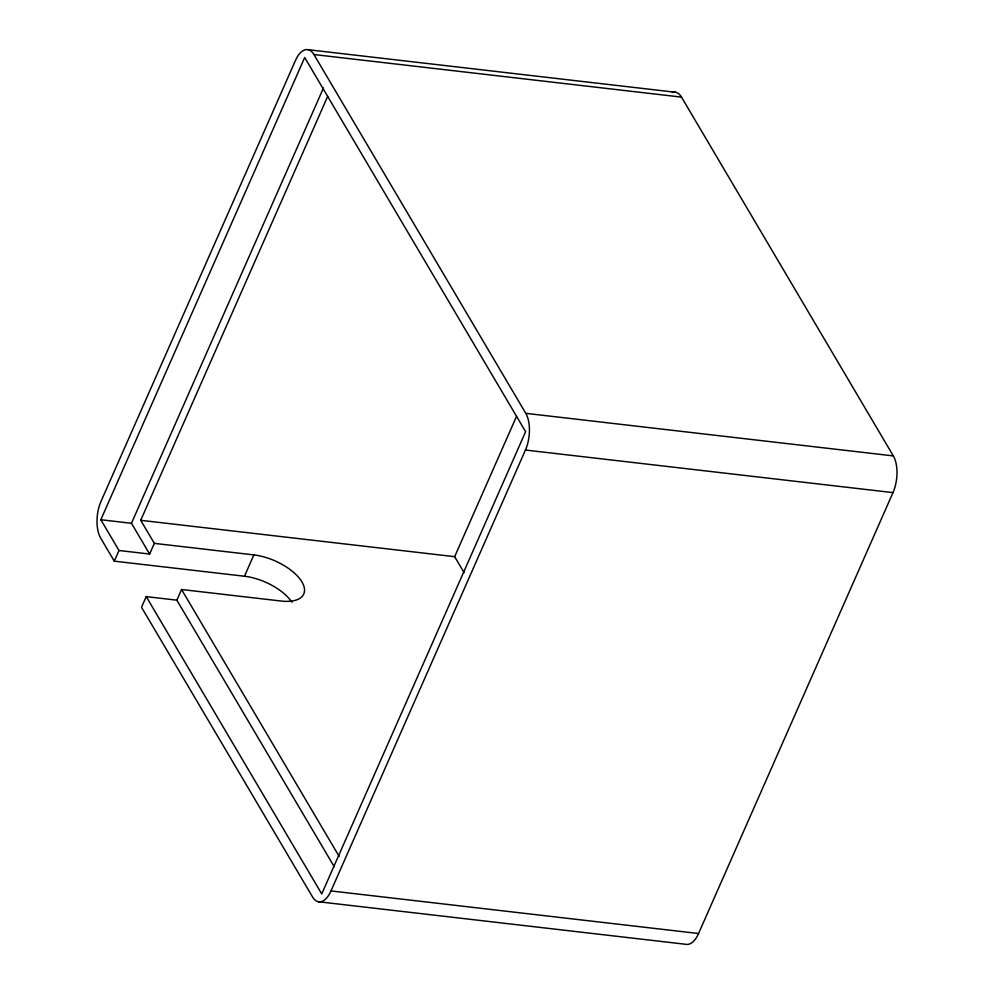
<?xml version="1.0" encoding="UTF-8"?>
<svg xmlns="http://www.w3.org/2000/svg" width="994" height="994" viewBox="0 0 994 994"><rect width="100%" height="100%" fill="white"/><g stroke="black" fill="none" stroke-linecap="round" stroke-linejoin="round"><path stroke-width="1.49" d="M327.66 96.43L140.713 520.309L154.331 543.37L149.622 554.043L118.994 550.49L100.841 519.738L304.698 57.503L525.615 431.682L321.745 893.917L146.23 596.624L141.521 607.284L312.501 896.886A26.428 12.798 -83.4 0 0 330.99 890.935L698.546 933.515L892.997 492.614A26.428 12.798 -83.4 0 0 893.333 455.911L681.499 97.114A26.428 12.798 -83.4 0 0 672.317 92.479M291.901 602.265A39.648 18.675 23.8 0 0 244.462 576.234L114.285 561.163L118.994 550.49M149.622 554.043L131.469 523.291L323.448 87.994M334.27 866.793L176.857 600.177L181.567 589.504L281.103 601.035A39.648 18.675 23.8 0 0 301.952 581.962A39.648 18.675 23.8 0 0 253.868 554.9L154.331 543.37M244.462 576.234L253.868 554.9M464.111 572.681L454.656 556.677L516.557 416.324M330.99 890.935L525.453 450.033A26.428 12.798 -83.4 0 0 525.776 413.33L313.942 54.533A26.428 12.798 -83.4 0 0 295.454 60.485L101.003 501.386A26.428 12.798 -83.4 0 0 100.667 538.089L114.285 561.163M308.152 49.7L675.696 92.28M313.942 54.533L681.499 97.114M525.776 413.33L893.333 455.911M525.453 450.033L892.997 492.614M140.713 520.309L454.656 556.677M100.841 519.738L131.469 523.291M146.23 596.624L176.857 600.177M318.304 901.72L685.848 944.3A26.428 12.798 -83.4 0 0 698.546 933.515M181.567 589.504L339.153 856.418"/></g></svg>
